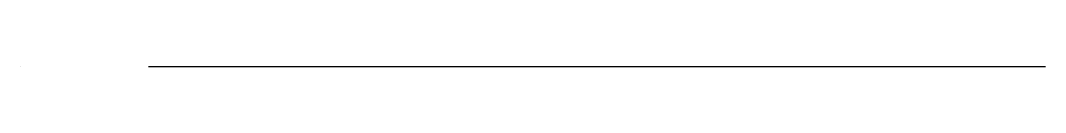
# Model space of a CAD drawing. Header units: metres. Extents: x -1 to 72750024, y 3999 to 4800.
# Drawn here: x 34750003 to 35150024, y 4479 to 4600 of the extents above; entities that cross this region are included whole.
import ezdxf

# ---------------------------------------------------------------- set-up
doc = ezdxf.new("R2010")
doc.units = ezdxf.units.M

msp = doc.modelspace()

# ---------------------------------------------------------------- linework, layer by layer
at = {"color": 7}
for p, q in [((34750003.013, 4600), (34750024.105, 4600)), ((34750003.013, 4600), (34750003.013, 4581.921)), ((34750024.105, 4581.921), (34750003.013, 4581.921)), ((34750006.026, 4593.974), (34750021.092, 4593.974)), ((34750024.105, 4600), (34750024.105, 4581.921)), ((34800000, 4600), (34799998.795, 4600)), ((34800000, 4576), (34799998.795, 4576)), ((34800000, 4552), (34799998.795, 4552)), ((34800000, 4528), (34799998.795, 4528)), ((34800000, 4504), (34799998.795, 4504)), ((34800000, 4480), (34799998.795, 4480)), ((34800000, 4595.2), (34799999.247, 4595.2)), ((34800000, 4590.4), (34799999.247, 4590.4)), ((34800000, 4585.6), (34799999.247, 4585.6)), ((34800000, 4580.8), (34799999.247, 4580.8)), ((34800000, 4571.2), (34799999.247, 4571.2)), ((34800000, 4566.4), (34799999.247, 4566.4)), ((34800000, 4561.6), (34799999.247, 4561.6)), ((34800000, 4556.8), (34799999.247, 4556.8)), ((34800000, 4547.2), (34799999.247, 4547.2)), ((34800000, 4542.4), (34799999.247, 4542.4)), ((34800000, 4537.6), (34799999.247, 4537.6)), ((34800000, 4532.8), (34799999.247, 4532.8)), ((34800000, 4523.2), (34799999.247, 4523.2)), ((34800000, 4518.4), (34799999.247, 4518.4)), ((34800000, 4513.6), (34799999.247, 4513.6)), ((34800000, 4508.8), (34799999.247, 4508.8)), ((34800000, 4499.2), (34799999.247, 4499.2)), ((34800000, 4494.4), (34799999.247, 4494.4)), ((34800000, 4489.6), (34799999.247, 4489.6)), ((34800000, 4484.8), (34799999.247, 4484.8)), ((34800000, 4480), (34800000, 4600)), ((34800000, 4480), (35150000, 4480)), ((34800000, 4480), (34800000, 4478.795)), ((34810000.001, 4480), (34810000.001, 4479.247)), ((34820000.002, 4480), (34820000.002, 4479.247)), ((34830000.003, 4480), (34830000.003, 4479.247)), ((34840000.003, 4480), (34840000.003, 4479.247)), ((34850000.001, 4480), (34850000.001, 4478.795)), ((34859999.998, 4480), (34859999.998, 4479.247)), ((34869999.996, 4480), (34869999.996, 4479.247)), ((34879999.993, 4480), (34879999.993, 4479.247)), ((34889999.991, 4480), (34889999.991, 4479.247)), ((34900000.002, 4480), (34900000.002, 4478.795)), ((34910000.006, 4480), (34910000.006, 4479.247)), ((34920000.01, 4480), (34920000.01, 4479.247)), ((34930000.015, 4480), (34930000.015, 4479.247)), ((34940000.019, 4480), (34940000.019, 4479.247)), ((34949999.996, 4480), (34949999.996, 4478.795)), ((34960000, 4480), (34960000, 4479.247)), ((34970000.005, 4480), (34970000.005, 4479.247)), ((34980000.009, 4480), (34980000.009, 4479.247)), ((34990000.013, 4480), (34990000.013, 4479.247)), ((35000000.004, 4480), (35000000.004, 4478.795)), ((35010000.008, 4480), (35010000.008, 4479.247)), ((35020000.012, 4480), (35020000.012, 4479.247)), ((35030000.003, 4480), (35030000.003, 4479.247)), ((35039999.994, 4480), (35039999.994, 4479.247)), ((35050000.012, 4480), (35050000.012, 4478.795)), ((35060000.002, 4480), (35060000.002, 4479.247)), ((35069999.993, 4480), (35069999.993, 4479.247)), ((35079999.984, 4480), (35079999.984, 4479.247)), ((35089999.975, 4480), (35089999.975, 4479.247)), ((35099999.992, 4480), (35099999.992, 4478.795)), ((35109999.983, 4480), (35109999.983, 4479.247)), ((35119999.974, 4480), (35119999.974, 4479.247)), ((35129999.964, 4480), (35129999.964, 4479.247)), ((35139999.955, 4480), (35139999.955, 4479.247)), ((35150000, 4480), (35150000, 4478.795)), ((35150003.013, 4600), (35150024.105, 4600)), ((35150003.013, 4600), (35150003.013, 4581.921)), ((35150024.105, 4581.921), (35150003.013, 4581.921)), ((35150006.026, 4593.974), (35150021.092, 4593.974)), ((35150024.105, 4600), (35150024.105, 4581.921))]:
    msp.add_line(p, q, dxfattribs=at)
at = {"color": 4}
for p, q in [((34750006.026, 4589.454), (34750021.092, 4589.454)), ((34829141.689, 4493.114), (34829532.359, 4489.719)), ((34829532.359, 4489.719), (34830176.4, 4489.713)), ((34830176.4, 4489.713), (34831705.83, 4490.01)), ((34831705.83, 4490.01), (34832679.15, 4488.779)), ((34832679.15, 4488.779), (34833063.59, 4488.85)), ((34833063.59, 4488.85), (34834783.961, 4489.006)), ((34834783.961, 4489.006), (34834803.32, 4489.025)), ((34834803.32, 4489.025), (34834991.949, 4489.02)), ((34834991.949, 4489.02), (34835032.988, 4489.971)), ((34835032.988, 4489.971), (34835408.512, 4489.108)), ((34835408.512, 4489.108), (34835708.609, 4488.944)), ((34835708.609, 4488.944), (34836240.922, 4489.42)), ((34836240.922, 4489.42), (34837331.078, 4489.887)), ((34837331.078, 4489.887), (34837780.461, 4488.919)), ((34837780.461, 4488.919), (34837845.359, 4489.696)), ((34837845.359, 4489.696), (34838336.18, 4489.977)), ((34838336.18, 4489.977), (34838377.5, 4488.971)), ((34838377.5, 4488.971), (34838455.941, 4489.465)), ((34838455.941, 4489.465), (34838481.059, 4489.481)), ((34838481.059, 4489.481), (34838813.93, 4490.035)), ((34838813.93, 4490.035), (34839072, 4489.782)), ((34839072, 4489.782), (34839293.82, 4489.906)), ((34839293.82, 4489.906), (34839766.129, 4488.039)), ((34839766.129, 4488.039), (34839989.301, 4488.208)), ((34839989.301, 4488.208), (34840088.02, 4488.773)), ((34840088.02, 4488.773), (34840244.352, 4488.882)), ((34840244.352, 4488.882), (34840263.102, 4488.682)), ((34840263.102, 4488.682), (34840271.398, 4488.935)), ((34840271.398, 4488.935), (34840336.559, 4488.277)), ((34840336.559, 4488.277), (34840408.941, 4488.439)), ((34840408.941, 4488.439), (34840869.941, 4488.381)), ((34840869.941, 4488.381), (34841060.641, 4488.276)), ((34841060.641, 4488.276), (34841265.949, 4488.9)), ((34841265.949, 4488.9), (34841665.141, 4489.164)), ((34841665.141, 4489.164), (34843151.621, 4488.304)), ((34843151.621, 4488.304), (34843292.539, 4488.899)), ((34843292.539, 4488.899), (34843606.262, 4488.376)), ((34843606.262, 4488.376), (34843620.531, 4489.03)), ((34843620.531, 4489.03), (34843693.102, 4488.227)), ((34843693.102, 4488.227), (34843721.449, 4487.956)), ((34843721.449, 4487.956), (34843807.871, 4488.742)), ((34843807.871, 4488.742), (34843821.441, 4488.072)), ((34843821.441, 4488.072), (34843857.629, 4487.864)), ((34843857.629, 4487.864), (34843944.211, 4487.962)), ((34843944.211, 4487.962), (34843955.762, 4487.806)), ((34843955.762, 4487.806), (34844155.891, 4488.643)), ((34844155.891, 4488.643), (34844194.641, 4488.03)), ((34844194.641, 4488.03), (34844284.309, 4488.803)), ((34844284.309, 4488.803), (34844588.059, 4488.686)), ((34844588.059, 4488.686), (34844755.789, 4487.967)), ((34844755.789, 4487.967), (34846145.98, 4487.896)), ((34846145.98, 4487.896), (34847699.531, 4487.957)), ((34847699.531, 4487.957), (34848859.891, 4487.555)), ((34848859.891, 4487.555), (34849641.5, 4487.807)), ((34849641.5, 4487.807), (34850155.43, 4488.01)), ((34850155.43, 4488.01), (34850346.191, 4487.577)), ((34850346.191, 4487.577), (34851021.52, 4487.68)), ((34851021.52, 4487.68), (34851528.828, 4487.647)), ((34851528.828, 4487.647), (34851656.039, 4487.656)), ((34851656.039, 4487.656), (34851664.25, 4488.221)), ((34851664.25, 4488.221), (34852005.82, 4488.001)), ((34852005.82, 4488.001), (34852276.961, 4487.458)), ((34852276.961, 4487.458), (34852493.469, 4487.438)), ((34852493.469, 4487.438), (34852695.98, 4487.69)), ((34852695.98, 4487.69), (34852697.73, 4487.646)), ((34852697.73, 4487.646), (34852879.531, 4487.408)), ((34852879.531, 4487.408), (34852934.84, 4487.765)), ((34852934.84, 4487.765), (34853000.172, 4487.655)), ((34853000.172, 4487.655), (34853341.91, 4487.509)), ((34853341.91, 4487.509), (34853846.551, 4487.058)), ((34853846.551, 4487.058), (34853880.52, 4487.574)), ((34853880.52, 4487.574), (34854094.039, 4487.477)), ((34854094.039, 4487.477), (34854442.121, 4487.536)), ((34854442.121, 4487.536), (34854520.379, 4487.946)), ((34854520.379, 4487.946), (34854529.328, 4487.78)), ((34854529.328, 4487.78), (34854558.391, 4487.836)), ((34854558.391, 4487.836), (34854581.41, 4486.772)), ((34854581.41, 4486.772), (34854610.66, 4487.838)), ((34854610.66, 4487.838), (34854665.941, 4487.785)), ((34854665.941, 4487.785), (34854741.078, 4487.758)), ((34854741.078, 4487.758), (34854758.629, 4487.204)), ((34854758.629, 4487.204), (34854791.5, 4486.508)), ((34854791.5, 4486.508), (34855190.191, 4486.705)), ((34855190.191, 4486.705), (34855405.781, 4486.357)), ((34855405.781, 4486.357), (34856003.32, 4487.328)), ((34856003.32, 4487.328), (34856632.789, 4487.313)), ((34856632.789, 4487.313), (34856665.398, 4487.797)), ((34856665.398, 4487.797), (34857037.641, 4485.886)), ((34857037.641, 4485.886), (34857179.75, 4485.982)), ((34857179.75, 4485.982), (34857456.949, 4486.1)), ((34857456.949, 4486.1), (34857473.051, 4487.042)), ((34857473.051, 4487.042), (34857610.449, 4486.133)), ((34857610.449, 4486.133), (34857944.512, 4486.465)), ((34857944.512, 4486.465), (34858047.422, 4486.046)), ((34858047.422, 4486.046), (34858313.762, 4485.988)), ((34858313.762, 4485.988), (34858327.172, 4487.608)), ((34858327.172, 4487.608), (34859095.77, 4486.882)), ((34859095.77, 4486.882), (34859454.59, 4486.264)), ((34859454.59, 4486.264), (34859519.93, 4486.704)), ((34859519.93, 4486.704), (34859889.828, 4486.567)), ((34859889.828, 4486.567), (34860191.75, 4486.493)), ((34860191.75, 4486.493), (34860282.699, 4486.257)), ((34860282.699, 4486.257), (34860528.891, 4486.47)), ((34860528.891, 4486.47), (34861472.68, 4485.06)), ((34861472.68, 4485.06), (34861594.398, 4484.875)), ((34861594.398, 4484.875), (34862058.68, 4485.065)), ((34862058.68, 4485.065), (34863186.199, 4486.177)), ((34863186.199, 4486.177), (34863365.051, 4484.246)), ((34863365.051, 4484.246), (34863868.27, 4484.409)), ((34863868.27, 4484.409), (34864167, 4484.203)), ((34864167, 4484.203), (34864260.238, 4485.067)), ((34864260.238, 4485.067), (34864395, 4484.532)), ((34864395, 4484.532), (34864518.359, 4484.769)), ((34864518.359, 4484.769), (34865157.281, 4486.342)), ((34865157.281, 4486.342), (34865618.719, 4483.997)), ((34865618.719, 4483.997), (34866213.156, 4484.028)), ((34866213.156, 4484.028), (34866801.438, 4486.144)), ((34866801.438, 4486.144), (34866959.883, 4484.446)), ((34866959.883, 4484.446), (34867800.117, 4483.969)), ((34867800.117, 4483.969), (34867931.641, 4485.454)), ((34867931.641, 4485.454), (34868062, 4485.756)), ((34868062, 4485.756), (34868200.797, 4483.415)), ((34868200.797, 4483.415), (34868334.773, 4485.606)), ((34868334.773, 4485.606), (34868741.594, 4485.471)), ((34868741.594, 4485.471), (34868782.633, 4483.699)), ((34868782.633, 4483.699), (34869051.297, 4485.488)), ((34869051.297, 4485.488), (34869437.156, 4484.102)), ((34869437.156, 4484.102), (34869824.133, 4483.136)), ((34869824.133, 4483.136), (34870029.773, 4484.496)), ((34870029.773, 4484.496), (34870055.703, 4485.351)), ((34870055.703, 4485.351), (34870189.203, 4485.506)), ((34870189.203, 4485.506), (34871811.203, 4483.156)), ((34871811.203, 4483.156), (34872564.523, 4482.966)), ((34872564.523, 4482.966), (34873341.844, 4482.722)), ((34873341.844, 4482.722), (34873409.563, 4482.042)), ((34873409.563, 4482.042), (34873596.727, 4482.624)), ((34873596.727, 4482.624), (34873772.039, 4483.949)), ((34873772.039, 4483.949), (34874758.023, 4482.285)), ((34874758.023, 4482.285), (34875389.57, 4482.514)), ((34875389.57, 4482.514), (34875415.023, 4481.819)), ((34875415.023, 4481.819), (34875701.828, 4481.6)), ((34875701.828, 4481.6), (34875966.477, 4482.437)), ((34875966.477, 4482.437), (34876045.594, 4481.996)), ((34876045.594, 4481.996), (34876557.219, 4482.386)), ((34876557.219, 4482.386), (34878005.359, 4484.253)), ((34878005.359, 4484.253), (34878245.078, 4483.723)), ((34878245.078, 4483.723), (34878399.289, 4482.629)), ((34878399.289, 4482.629), (34878629.539, 4481.512)), ((34878629.539, 4481.512), (34878778.758, 4481.135)), ((34878778.758, 4481.135), (34878796.422, 4481.101)), ((34878796.422, 4481.101), (34879193.523, 4482.073)), ((34879193.523, 4482.073), (34879247.383, 4482.373)), ((34879247.383, 4482.373), (34879385.063, 4481.073)), ((34879385.063, 4481.073), (34879411.797, 4484.098)), ((34879411.797, 4484.098), (34880001.797, 4481.195)), ((34880001.797, 4481.195), (34880742, 4483.185)), ((34880742, 4483.185), (34881214.141, 4480.553)), ((34881214.141, 4480.553), (34881939.594, 4482.43)), ((34881939.594, 4482.43), (34882214.406, 4480.557)), ((34882214.406, 4480.557), (34882448.344, 4483.45)), ((34882448.344, 4483.45), (34882750.156, 4481.583)), ((34882750.156, 4481.583), (34883183.688, 4480.483)), ((34883183.688, 4480.483), (34883685.242, 4483.297)), ((34883685.242, 4483.297), (34883883.273, 4480.983)), ((34883883.273, 4480.983), (34884184.719, 4481.924)), ((34884184.719, 4481.924), (34884231.07, 4481.806)), ((34884231.07, 4481.806), (34884273.703, 4482.682)), ((34884273.703, 4482.682), (34884402.422, 4481.158)), ((34884402.422, 4481.158), (34884523.109, 4481.335)), ((34884523.109, 4481.335), (34884549.313, 4481.196)), ((34884549.313, 4481.196), (34884953.25, 4482.29)), ((34884953.25, 4482.29), (34885305.156, 4482.658)), ((34885305.156, 4482.658), (34885343.602, 4482.269)), ((34885343.602, 4482.269), (34885387.82, 4481.908)), ((34885387.82, 4481.908), (34885865.273, 4482.249)), ((34885865.273, 4482.249), (34885985, 4482.581)), ((34885985, 4482.581), (34886041.211, 4482.529)), ((34886041.211, 4482.529), (34886057.469, 4482.06)), ((34886057.469, 4482.06), (34886336.844, 4482.646)), ((34886336.844, 4482.646), (34886544.297, 4482.068)), ((34886544.297, 4482.068), (34886551.32, 4482.779)), ((34886551.32, 4482.779), (34886712.313, 4482.184)), ((34886712.313, 4482.184), (34887043.359, 4483.362)), ((34887043.359, 4483.362), (34887180.898, 4483.079)), ((34887180.898, 4483.079), (34887251.461, 4483.25)), ((34887251.461, 4483.25), (34888197.852, 4483.611)), ((34888197.852, 4483.611), (34888295.867, 4483.687)), ((34888295.867, 4483.687), (34888302.109, 4482.992)), ((34888302.109, 4482.992), (34888869.109, 4482.962)), ((34888869.109, 4482.962), (34889019.93, 4483.907)), ((34889019.93, 4483.907), (34889028.273, 4483.458)), ((34889028.273, 4483.458), (34889796.703, 4483.728)), ((34889796.703, 4483.728), (34891950.953, 4484.214)), ((34891950.953, 4484.214), (34892006.023, 4484.963)), ((34892006.023, 4484.963), (34892032.703, 4484.756)), ((34892032.703, 4484.756), (34892115.453, 4484.341)), ((34892115.453, 4484.341), (34892191.922, 4485.108)), ((34892191.922, 4485.108), (34892540.109, 4485.29)), ((34892540.109, 4485.29), (34892572.547, 4485.074)), ((34892572.547, 4485.074), (34892667.68, 4485.145)), ((34892667.68, 4485.145), (34892814.828, 4485.391)), ((34892814.828, 4485.391), (34893184.383, 4485.285)), ((34893184.383, 4485.285), (34893361.844, 4485.456)), ((34893361.844, 4485.456), (34893793.227, 4485.646)), ((34893793.227, 4485.646), (34894131.469, 4486.133)), ((34894131.469, 4486.133), (34894189.953, 4485.612)), ((34894189.953, 4485.612), (34894327.711, 4486.038)), ((34894327.711, 4486.038), (34894393.406, 4485.998)), ((34894393.406, 4485.998), (34894420.031, 4485.305)), ((34894420.031, 4485.305), (34894503.883, 4486.199)), ((34894503.883, 4486.199), (34894870.039, 4486.189)), ((34894870.039, 4486.189), (34894968.617, 4486.025)), ((34894968.617, 4486.025), (34895204.477, 4486.408)), ((34895204.477, 4486.408), (34895735.75, 4486.051)), ((34895735.75, 4486.051), (34896180.508, 4486.47)), ((34896180.508, 4486.47), (34896628.43, 4487.143)), ((34896628.43, 4487.143), (34896632.82, 4486.768)), ((34896632.82, 4486.768), (34896675.141, 4486.754)), ((34896675.141, 4486.754), (34896816.844, 4486.73)), ((34896816.844, 4486.73), (34897031.25, 4486.944)), ((34897031.25, 4486.944), (34897281.813, 4486.974)), ((34897281.813, 4486.974), (34897303.313, 4487.009)), ((34897303.313, 4487.009), (34897353.156, 4487.018)), ((34897353.156, 4487.018), (34897515.156, 4486.743)), ((34897515.156, 4486.743), (34897864.172, 4486.708)), ((34897864.172, 4486.708), (34898204.367, 4486.997)), ((34898204.367, 4486.997), (34898362.453, 4487.777)), ((34898362.453, 4487.777), (34898493.828, 4487.083)), ((34898493.828, 4487.083), (34898830.094, 4487.686)), ((34898830.094, 4487.686), (34899192.313, 4487.811)), ((34899192.313, 4487.811), (34899629.828, 4488.232)), ((34899629.828, 4488.232), (34900230.898, 4488.874)), ((34900230.898, 4488.874), (34900435.797, 4488.482)), ((34900435.797, 4488.482), (34900490, 4488.599)), ((34900490, 4488.599), (34900900.797, 4487.982)), ((34900900.797, 4487.982), (34901181.398, 4488.246)), ((34901181.398, 4488.246), (34901190.297, 4488.433)), ((34901190.297, 4488.433), (34901663, 4489.14)), ((34901663, 4489.14), (34901864.797, 4488.611)), ((34901864.797, 4488.611), (34901971.703, 4488.785)), ((34901971.703, 4488.785), (34902158.102, 4488.752)), ((34902158.102, 4488.752), (34902534, 4489.621)), ((34902534, 4489.621), (34902856.797, 4489.124)), ((34902856.797, 4489.124), (34903198.398, 4489.136)), ((34903198.398, 4489.136), (34903395.297, 4489.15)), ((34903395.297, 4489.15), (34903646.602, 4489.472)), ((34903646.602, 4489.472), (34904157.203, 4489.398)), ((34904157.203, 4489.398), (34904326.398, 4489.71)), ((34904326.398, 4489.71), (34904780.102, 4489.97)), ((34904780.102, 4489.97), (34905155.102, 4490.338)), ((34905155.102, 4490.338), (34905276.398, 4490.184)), ((34905276.398, 4490.184), (34905401.102, 4490.392)), ((34905401.102, 4490.392), (34905446.102, 4490.289)), ((34905446.102, 4490.289), (34905715.5, 4490.462)), ((34905715.5, 4490.462), (34906387.602, 4490.34)), ((34906387.602, 4490.34), (34906538.102, 4491.142)), ((34906538.102, 4491.142), (34906706.602, 4490.726)), ((34906706.602, 4490.726), (34906711.703, 4491.35)), ((34906711.703, 4491.35), (34907251.797, 4491.192)), ((34907251.797, 4491.192), (34907674.797, 4491.262)), ((34907674.797, 4491.262), (34907742.703, 4491.158)), ((34907742.703, 4491.158), (34907859.102, 4491.37)), ((34907859.102, 4491.37), (34908006.203, 4491.349)), ((34908006.203, 4491.349), (34908094.297, 4491.224)), ((34908094.297, 4491.224), (34908243.297, 4491.338)), ((34908243.297, 4491.338), (34908251.5, 4491.823)), ((34908251.5, 4491.823), (34908255, 4491.489)), ((34908255, 4491.489), (34908283.602, 4491.436)), ((34908283.602, 4491.436), (34908552.703, 4491.367)), ((34908552.703, 4491.367), (34908685.898, 4491.668)), ((34908685.898, 4491.668), (34908740.297, 4491.803)), ((34908740.297, 4491.803), (34909137.898, 4492.01)), ((34909137.898, 4492.01), (34909250.797, 4491.544)), ((34909250.797, 4491.544), (34909260.602, 4491.957)), ((34909260.602, 4491.957), (34909349, 4492.022)), ((34909349, 4492.022), (34909802.297, 4492.371)), ((34909802.297, 4492.371), (34909865.5, 4492.793)), ((34909865.5, 4492.793), (34909898.898, 4491.957)), ((34909898.898, 4491.957), (34909905.602, 4491.838)), ((34909905.602, 4491.838), (34909961.5, 4492.342)), ((34909961.5, 4492.342), (34911097.797, 4492.505)), ((34911097.797, 4492.505), (34911486.898, 4492.933)), ((34911486.898, 4492.933), (34911544.102, 4492.75)), ((34911544.102, 4492.75), (34912551.297, 4493.312)), ((34912551.297, 4493.312), (34912671, 4492.964)), ((34912671, 4492.964), (34912786.297, 4493.063)), ((34912786.297, 4493.063), (34913043.602, 4493.185)), ((34913043.602, 4493.185), (34913063.602, 4493.333)), ((34913063.602, 4493.333), (34913211.797, 4493.714)), ((34913211.797, 4493.714), (34913457.297, 4493.539)), ((34913457.297, 4493.539), (34913849.297, 4493.562)), ((34913849.297, 4493.562), (34914181.5, 4493.607)), ((34914181.5, 4493.607), (34914879.297, 4493.903)), ((34914879.297, 4493.903), (34915248.797, 4494.001)), ((34915248.797, 4494.001), (34915456.898, 4494.27)), ((34915456.898, 4494.27), (34916126.5, 4494.5)), ((34916126.5, 4494.5), (34916507.703, 4494.462)), ((34916507.703, 4494.462), (34917514.5, 4494.966)), ((34917514.5, 4494.966), (34917923.398, 4495.3)), ((34917923.398, 4495.3), (34918147.297, 4496.039)), ((34918147.297, 4496.039), (34918552.602, 4495.218)), ((34918552.602, 4495.218), (34918674.398, 4496.205)), ((34918674.398, 4496.205), (34919210, 4496.205)), ((34919210, 4496.205), (34919267, 4495.657)), ((34919267, 4495.657), (34919504.5, 4495.527)), ((34919504.5, 4495.527), (34919548.5, 4496.381)), ((34919548.5, 4496.381), (34920478.398, 4496.16)), ((34920478.398, 4496.16), (34920598.602, 4496.249)), ((34920598.602, 4496.249), (34920796.5, 4496.14)), ((34920796.5, 4496.14), (34920824.703, 4496.068)), ((34920824.703, 4496.068), (34920993.602, 4497.228)), ((34920993.602, 4497.228), (34921188.797, 4496.162)), ((34921188.797, 4496.162), (34921265.797, 4496.497)), ((34921265.797, 4496.497), (34921489.5, 4496.672)), ((34921489.5, 4496.672), (34921551, 4496.902)), ((34921551, 4496.902), (34921652.102, 4496.517)), ((34921652.102, 4496.517), (34921884.203, 4496.524)), ((34921884.203, 4496.524), (34921894.898, 4496.9)), ((34921894.898, 4496.9), (34921925.5, 4496.609)), ((34921925.5, 4496.609), (34922348.898, 4497.343)), ((34922348.898, 4497.343), (34922496.398, 4497.341)), ((34922496.398, 4497.341), (34922661.102, 4497.098)), ((34922661.102, 4497.098), (34922710, 4496.966)), ((34922710, 4496.966), (34922859.398, 4497.351)), ((34922859.398, 4497.351), (34923005.297, 4497.152)), ((34923005.297, 4497.152), (34923279.703, 4497.395)), ((34923279.703, 4497.395), (34923281.898, 4497.3)), ((34923281.898, 4497.3), (34923413.203, 4497.384)), ((34923413.203, 4497.384), (34923436.797, 4497.693)), ((34923436.797, 4497.693), (34924101, 4497.909)), ((34924101, 4497.909), (34924160.102, 4498.42)), ((34924160.102, 4498.42), (34924407.898, 4498.486)), ((34924407.898, 4498.486), (34924474.5, 4498.09)), ((34924474.5, 4498.09), (34924502.203, 4497.792)), ((34924502.203, 4497.792), (34925131, 4498.63)), ((34925131, 4498.63), (34925205.297, 4498.244)), ((34925205.297, 4498.244), (34925897.203, 4498.813)), ((34925897.203, 4498.813), (34926070.203, 4499.052)), ((34926070.203, 4499.052), (34926961.898, 4500.092)), ((34926961.898, 4500.092), (34927037.102, 4499.816)), ((34927037.102, 4499.816), (34927067.102, 4499.698)), ((34927067.102, 4499.698), (34927239, 4499.694)), ((34927239, 4499.694), (34927285.203, 4499.696)), ((34927285.203, 4499.696), (34927350.5, 4499.772)), ((34927350.5, 4499.772), (34927484.602, 4499.756)), ((34927484.602, 4499.756), (34928009.203, 4500.15)), ((34928009.203, 4500.15), (34928658.297, 4501.063)), ((34928658.297, 4501.063), (34928717.797, 4500.201)), ((34928717.797, 4500.201), (34930079.703, 4502.003)), ((34930079.703, 4502.003), (34930201.602, 4501.378)), ((34930201.602, 4501.378), (34930554.703, 4501.693)), ((34930554.703, 4501.693), (34930758.102, 4501.833)), ((34930758.102, 4501.833), (34931035.102, 4501.801)), ((34931035.102, 4501.801), (34931701.906, 4503.505)), ((34931701.906, 4503.505), (34931886.5, 4501.66)), ((34931886.5, 4501.66), (34932093.406, 4502.783)), ((34932093.406, 4502.783), (34932434.906, 4502.994)), ((34932434.906, 4502.994), (34932739.203, 4502.166)), ((34932739.203, 4502.166), (34932853.797, 4502.764)), ((34932853.797, 4502.764), (34933113.797, 4504.058)), ((34933113.797, 4504.058), (34933395.094, 4504.157)), ((34933395.094, 4504.157), (34934790.594, 4505.17)), ((34934790.594, 4505.17), (34935101.906, 4504.067)), ((34935101.906, 4504.067), (34935191.406, 4504.555)), ((34935191.406, 4504.555), (34936332.906, 4503.678)), ((34936332.906, 4503.678), (34937055, 4505.331)), ((34937055, 4505.331), (34938537.297, 4507.794)), ((34938537.297, 4507.794), (34939386.094, 4508.323)), ((34939386.094, 4508.323), (34939766.906, 4507.874)), ((34939766.906, 4507.874), (34941102.203, 4509.052)), ((34941102.203, 4509.052), (34941230.703, 4506.786)), ((34941230.703, 4506.786), (34942199.5, 4506.946)), ((34942199.5, 4506.946), (34944476, 4508.746)), ((34944476, 4508.746), (34945036.594, 4507.666)), ((34945036.594, 4507.666), (34945464.703, 4510.792)), ((34945464.703, 4510.792), (34946990.203, 4512.84)), ((34946990.203, 4512.84), (34947957.797, 4513.405)), ((34947957.797, 4513.405), (34947961.906, 4513.071)), ((34947961.906, 4513.071), (34948184.797, 4511.954)), ((34948184.797, 4511.954), (34948447.703, 4511.549)), ((34948447.703, 4511.549), (34950467.703, 4513.691)), ((34950467.703, 4513.691), (34951709.406, 4514.703)), ((34951709.406, 4514.703), (34952823.203, 4513.253)), ((34952823.203, 4513.253), (34953238.797, 4514.738)), ((34953238.797, 4514.738), (34955658.094, 4517.318)), ((34955658.094, 4517.318), (34955847, 4517.08)), ((34955847, 4517.08), (34956245.406, 4514.889)), ((34956245.406, 4514.889), (34956397.203, 4518.106)), ((34956397.203, 4518.106), (34957348.297, 4518.628)), ((34957348.297, 4518.628), (34960584.594, 4519.201)), ((34960584.594, 4519.201), (34960607.797, 4519.107)), ((34960607.797, 4519.107), (34961133.094, 4519.568)), ((34961133.094, 4519.568), (34961312.297, 4518.567)), ((34961312.297, 4518.567), (34961666.094, 4519.853)), ((34961666.094, 4519.853), (34961954.797, 4518.57)), ((34961954.797, 4518.57), (34961980.797, 4520.161)), ((34961980.797, 4520.161), (34963357.5, 4521.174)), ((34963357.5, 4521.174), (34963750, 4521.27)), ((34963750, 4521.27), (34963980.094, 4520.543)), ((34963980.094, 4520.543), (34964806.594, 4520.814)), ((34964806.594, 4520.814), (34965874.797, 4520.577)), ((34965874.797, 4520.577), (34965992.797, 4523.07)), ((34965992.797, 4523.07), (34966228.203, 4523.332)), ((34966228.203, 4523.332), (34966554.594, 4522.825)), ((34966554.594, 4522.825), (34968382.5, 4522.454)), ((34968382.5, 4522.454), (34968998.797, 4523.557)), ((34968998.797, 4523.557), (34969207.594, 4523.714)), ((34969207.594, 4523.714), (34969458, 4523.818)), ((34969458, 4523.818), (34969702.594, 4524.566)), ((34969702.594, 4524.566), (34970025.297, 4523.424)), ((34970025.297, 4523.424), (34970123.797, 4523.864)), ((34970123.797, 4523.864), (34971006, 4521.544)), ((34971006, 4521.544), (34971285.594, 4523.969)), ((34971285.594, 4523.969), (34973582.406, 4525.547)), ((34973582.406, 4525.547), (34973890, 4526.731)), ((34973890, 4526.731), (34974180.094, 4527.492)), ((34974180.094, 4527.492), (34974222.797, 4526.998)), ((34974222.797, 4526.998), (34978442.703, 4528.841)), ((34978442.703, 4528.841), (34978788.297, 4528.124)), ((34978788.297, 4528.124), (34979123.906, 4529.088)), ((34979123.906, 4529.088), (34979364.5, 4529.269)), ((34979364.5, 4529.269), (34979424.203, 4529.644)), ((34979424.203, 4529.644), (34980780.5, 4529.678)), ((34980780.5, 4529.678), (34981320.594, 4529.64)), ((34981320.594, 4529.64), (34981373.203, 4529.982)), ((34981373.203, 4529.982), (34981413.406, 4530.073)), ((34981413.406, 4530.073), (34982094.203, 4531.567)), ((34982094.203, 4531.567), (34983162.703, 4531.724)), ((34983162.703, 4531.724), (34984656.703, 4530.137)), ((34984656.703, 4530.137), (34988301, 4534.224)), ((34988301, 4534.224), (34989526.797, 4535.267)), ((34989526.797, 4535.267), (34992586.594, 4536.169)), ((34992586.594, 4536.169), (34992823.5, 4533.048)), ((34992823.5, 4533.048), (34994896.594, 4537.278)), ((34994896.594, 4537.278), (34996587.5, 4538.69)), ((34996587.5, 4538.69), (34996610.906, 4538.279)), ((34996610.906, 4538.279), (34998891.094, 4537.118)), ((34998891.094, 4537.118), (34999900, 4540.043)), ((34999900, 4540.043), (35000310.203, 4539.884)), ((35000310.203, 4539.884), (35000409.406, 4539.706)), ((35000409.406, 4539.706), (35002074, 4540.84)), ((35002074, 4540.84), (35002992.906, 4541.727)), ((35002992.906, 4541.727), (35003018.297, 4540.693)), ((35003018.297, 4540.693), (35004262.406, 4542.105)), ((35004262.406, 4542.105), (35005015.406, 4542.145)), ((35005015.406, 4542.145), (35005603, 4541.903)), ((35005603, 4541.903), (35005959, 4540.296)), ((35005959, 4540.296), (35007198.594, 4542.734)), ((35007198.594, 4542.734), (35007596.703, 4543.126)), ((35007596.703, 4543.126), (35007653.5, 4541.873)), ((35007653.5, 4541.873), (35008077.094, 4543.894)), ((35008077.094, 4543.894), (35008628.797, 4544.337)), ((35008628.797, 4544.337), (35008753.797, 4543.481)), ((35008753.797, 4543.481), (35009018.703, 4543.334)), ((35009018.703, 4543.334), (35011333.906, 4543.817)), ((35011333.906, 4543.817), (35011581.406, 4545.546)), ((35011581.406, 4545.546), (35011971, 4544.82)), ((35011971, 4544.82), (35012173.406, 4544.918)), ((35012173.406, 4544.918), (35012615.094, 4545.285)), ((35012615.094, 4545.285), (35013491.906, 4546.562)), ((35013491.906, 4546.562), (35014936.594, 4547.083)), ((35014936.594, 4547.083), (35016855.406, 4547.014)), ((35016855.406, 4547.014), (35017625.406, 4548.451)), ((35017625.406, 4548.451), (35017796, 4548.409)), ((35017796, 4548.409), (35019148.406, 4547.772)), ((35019148.406, 4547.772), (35020518, 4549.679)), ((35020518, 4549.679), (35021160.594, 4550.089)), ((35021160.594, 4550.089), (35023024.5, 4549.702)), ((35023024.5, 4549.702), (35023176.703, 4550.913)), ((35023176.703, 4550.913), (35023619, 4551.002)), ((35023619, 4551.002), (35024381.406, 4551.608)), ((35024381.406, 4551.608), (35025199.203, 4551.85)), ((35025199.203, 4551.85), (35025298.094, 4551.399)), ((35025298.094, 4551.399), (35025842.203, 4552.096)), ((35025842.203, 4552.096), (35027722.703, 4553.159)), ((35027722.703, 4553.159), (35027989.203, 4553.079)), ((35027989.203, 4553.079), (35028059, 4553.037)), ((35028059, 4553.037), (35028558.203, 4552.306)), ((35028558.203, 4552.306), (35029171.297, 4552.127)), ((35029171.297, 4552.127), (35029577.094, 4553.672)), ((35029577.094, 4553.672), (35030539.094, 4554.07)), ((35030539.094, 4554.07), (35030547.5, 4554.066)), ((35030547.5, 4554.066), (35030752, 4554.217)), ((35030752, 4554.217), (35031167.703, 4554.769)), ((35031167.703, 4554.769), (35031311.297, 4554.586)), ((35031311.297, 4554.586), (35031732.703, 4554.023)), ((35031732.703, 4554.023), (35031994.094, 4554.483)), ((35031994.094, 4554.483), (35032149.797, 4553.932)), ((35032149.797, 4553.932), (35032421.703, 4555.253)), ((35032421.703, 4555.253), (35034502.297, 4556.425)), ((35034502.297, 4556.425), (35035434.203, 4556.58)), ((35035434.203, 4556.58), (35036647.203, 4555.732)), ((35036647.203, 4555.732), (35037880.297, 4558.264)), ((35037880.297, 4558.264), (35039467.703, 4557.998)), ((35039467.703, 4557.998), (35040499, 4557.876)), ((35040499, 4557.876), (35043379.297, 4561.086)), ((35043379.297, 4561.086), (35045613, 4559.426)), ((35045613, 4559.426), (35051233.5, 4564.883)), ((35051233.5, 4564.883), (35054585.094, 4563.591)), ((35054585.094, 4563.591), (35061160, 4569.424)), ((35061160, 4569.424), (35062836.406, 4567.392)), ((35062836.406, 4567.392), (35067180.594, 4570.557)), ((35067180.594, 4570.557), (35067446.813, 4569.853)), ((35067446.813, 4569.853), (35067508.594, 4570.751)), ((35067508.594, 4570.751), (35068549, 4571.048)), ((35068549, 4571.048), (35068829.406, 4570.889)), ((35068829.406, 4570.889), (35070381.313, 4571.581)), ((35070381.313, 4571.581), (35071903.813, 4574.201)), ((35071903.813, 4574.201), (35078747.406, 4574.734)), ((35078747.406, 4574.734), (35082352.594, 4578.823)), ((35082352.594, 4578.823), (35088871.313, 4579.028)), ((35088871.313, 4579.028), (35092357.906, 4583.011)), ((35092357.906, 4583.011), (35097679.906, 4583.07)), ((35097679.906, 4583.07), (35099965.594, 4585.909)), ((35099965.594, 4585.909), (35103269.313, 4586.063)), ((35103269.313, 4586.063), (35103832.313, 4587.028)), ((35103832.313, 4587.028), (35103975.594, 4587.033)), ((35150006.026, 4589.454), (35150021.092, 4589.454))]:
    msp.add_line(p, q, dxfattribs=at)

doc.saveas('drawing.dxf')
